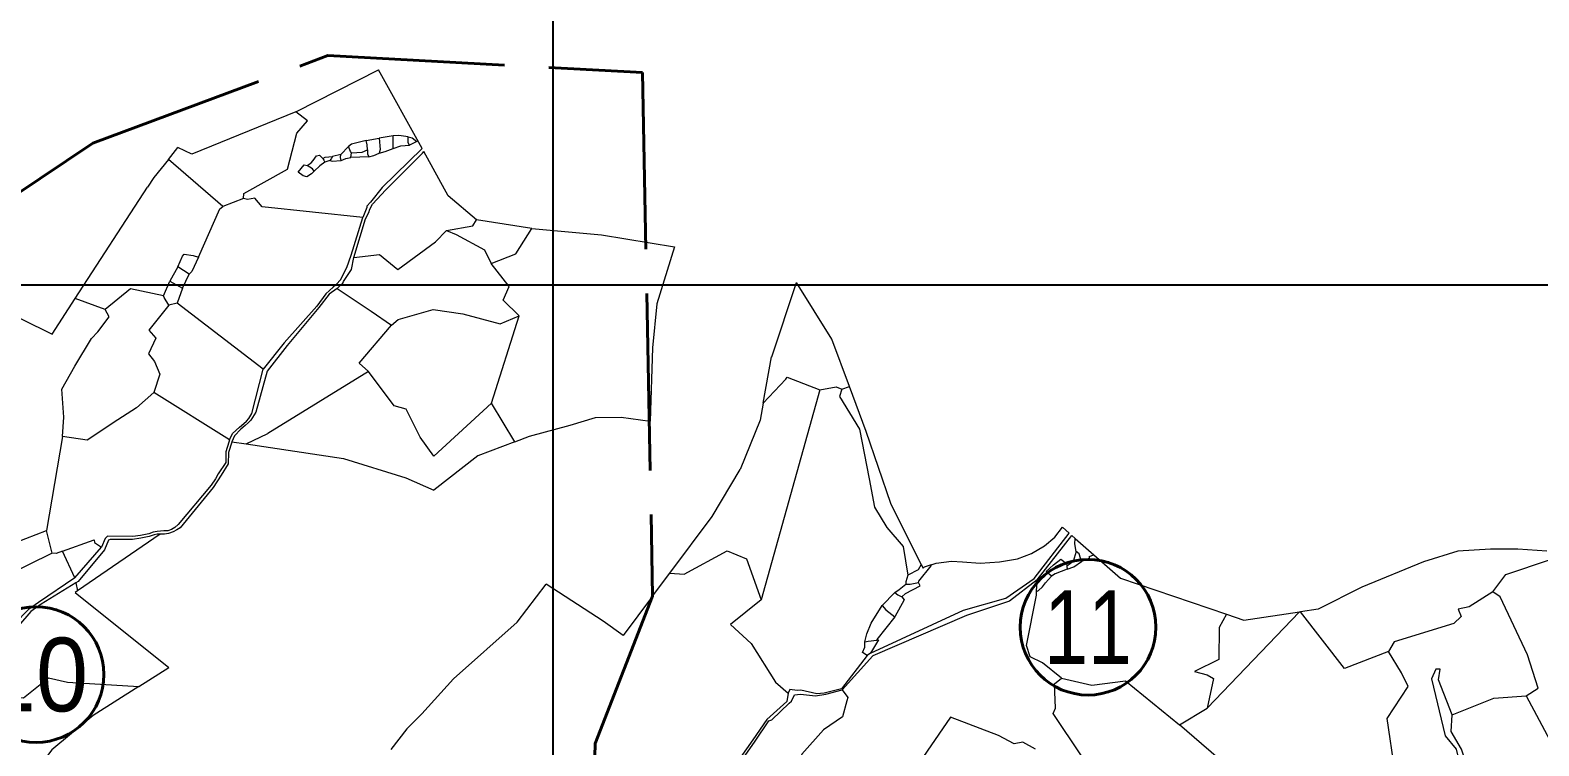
# Model space of a CAD drawing. Header units: metres. Extents: x 548568 to 557107, y 1817749 to 1829427.
# Drawn here: x 551503 to 552936, y 1824562 to 1825242 of the extents above; entities that cross this region are included whole.
import ezdxf
from ezdxf.enums import TextEntityAlignment as Align

# ---------------------------------------------------------------- set-up
doc = ezdxf.new("R2010")
doc.units = ezdxf.units.M
doc.header["$LTSCALE"] = 28
doc.linetypes.add('LONG_DASHED', pattern=[7.5, 6, -1.5])
for name, color, linetype, lineweight in [('10', 7, 'Continuous', 13), ('23', 7, 'Continuous', 13), ('32', 7, 'Continuous', 13), ('34', 7, 'LONG_DASHED', 40), ('54', 7, 'Continuous', 25), ('63', 7, 'Continuous', 40)]:
    doc.layers.add(name, color=color, linetype=linetype, lineweight=lineweight)

msp = doc.modelspace()

# ---------------------------------------------------------------- linework, layer by layer
at = {"layer": '10'}
for p, q in [((551756.33, 1825164.78), (551834.11, 1825204.18)), ((551875.44, 1825129.56), (551834.11, 1825204.18)), ((551755.65, 1825164.44), (551756.33, 1825164.78)), ((551766.74, 1825155.9), (551755.65, 1825164.44)), ((551822.48, 1825137.07), (551834.87, 1825139.43)), ((551848.2, 1825129.57), (551848.19, 1825141.71)), ((551634.59, 1825119.2), (551643.63, 1825130.53)), ((551808.02, 1825121.13), (551808.44, 1825125.26)), ((551900.32, 1825084.63), (551877.04, 1825126.66)), ((551686.43, 1825074.48), (551634.59, 1825119.2)), ((551824.87, 1825121.53), (551808.02, 1825121.13)), ((551546.2, 1824986.99), (551614.79, 1825092.66)), ((551706.04, 1825081.91), (551686.43, 1825074.48)), ((551927.16, 1825061.9), (551900.32, 1825084.63)), ((551979.81, 1825053.63), (551927.16, 1825061.9)), ((551647.95, 1824996.87), (551654.25, 1825010.24)), ((551630.07, 1824989.68), (551635.95, 1825003.53)), ((551635.95, 1825003.53), (551647.95, 1824996.87)), ((551647.95, 1824996.87), (551643.09, 1824982.56)), ((551574.7, 1824976.51), (551546.2, 1824986.99)), ((551574.7, 1824976.51), (551546.2, 1824986.99)), ((551643.09, 1824982.56), (551634.93, 1824980.66)), ((551724.56, 1824919.89), (551643.09, 1824982.56)), ((551724.56, 1824919.89), (551643.09, 1824982.56)), ((551941.52, 1824887.7), (551967.78, 1824970.52)), ((551941.52, 1824887.7), (551967.78, 1824970.52)), ((552094.17, 1824940.15), (552091.96, 1824870.64)), ((552199.39, 1824887.57), (552207.43, 1824931.62)), ((551824.79, 1824917.82), (551728.96, 1824858.77)), ((551692.65, 1824852.78), (551620.67, 1824897.98)), ((552253.06, 1824900.24), (552197.5, 1824700.89)), ((552274.03, 1824901.06), (552271.87, 1824893.88)), ((552274.03, 1824901.06), (552281.28, 1824903.42)), ((551963.72, 1824851.13), (551941.52, 1824887.7)), ((551963.72, 1824851.13), (551941.52, 1824887.7)), ((551533.98, 1824856.06), (551518.81, 1824766.78)), ((551695, 1824850.95), (551708.36, 1824848.95)), ((551708.36, 1824848.95), (551728.96, 1824858.77)), ((551708.36, 1824848.95), (551800.77, 1824835.09)), ((551489.57, 1824755.53), (551518.81, 1824766.78)), ((551524.33, 1824745.38), (551518.81, 1824766.78)), ((552483.6, 1824769.83), (552490.02, 1824764.18)), ((551626.85, 1824763.32), (551548.28, 1824709.56)), ((552492.41, 1824762.06), (552495.77, 1824759.11)), ((552495.77, 1824759.11), (552513.24, 1824743.72)), ((551524.33, 1824745.38), (551480.06, 1824723.46)), ((551545.81, 1824721.72), (551534.17, 1824747.16)), ((552508.79, 1824742.18), (552513.24, 1824743.72)), ((552094.45, 1824704.57), (552110.69, 1824726.18)), ((552349.5, 1824734.55), (552351.26, 1824731.02)), ((552487.64, 1824732.87), (552488.09, 1824729.96)), ((551546.76, 1824717.05), (551548.28, 1824709.56)), ((552312.48, 1824695.62), (552324.33, 1824707.9)), ((552094.45, 1824704.57), (552076.51, 1824658.5)), ((552094.45, 1824704.57), (552076.51, 1824658.5)), ((552708.68, 1824689.52), (552621.08, 1824598.04)), ((552708.68, 1824689.52), (552709.67, 1824689.66)), ((551606.6, 1824618.49), (551635.17, 1824636.63)), ((551875.17, 1824592.66), (551905.38, 1824625.99)), ((552924, 1824609.78), (552978.98, 1824506.66)), ((552594.65, 1824582.22), (552621.08, 1824598.04)), ((552645.64, 1824538.27), (552594.65, 1824582.22))]:
    msp.add_line(p, q, dxfattribs=at)
for points in [[(551755.65, 1825164.44), (551656.84, 1825124.05), (551643.63, 1825130.53)], [(551706.04, 1825081.91), (551706.31, 1825086.84), (551747.78, 1825109.85), (551756.53, 1825144.23), (551766.74, 1825155.9)], [(551834.87, 1825139.43), (551835.8, 1825128.69), (551834.81, 1825125.05)], [(551862.36, 1825140.59), (551853.51, 1825141.97), (551848.19, 1825141.71), (551834.87, 1825139.43)], [(551863.53, 1825132.81), (551862.45, 1825134.97), (551862.36, 1825140.59)], [(551862.36, 1825140.59), (551865.96, 1825139.8), (551870.41, 1825136.32), (551863.53, 1825132.81)], [(551766.33, 1825113.51), (551770.28, 1825115.83), (551771.98, 1825118.06), (551775.11, 1825122.48), (551778.25, 1825123.15), (551781.2, 1825120.08)], [(551822.48, 1825137.07), (551808.4, 1825133.74), (551805.65, 1825131.46), (551798.29, 1825123.74), (551790.54, 1825121.9)], [(551798.66, 1825118.06), (551797.91, 1825120.83), (551798.29, 1825123.74)], [(551808.44, 1825125.26), (551807.45, 1825126.84), (551805.65, 1825131.46)], [(551808.44, 1825125.26), (551818.48, 1825126.09), (551823.72, 1825128.37)], [(551823.72, 1825128.37), (551823.42, 1825132.95), (551822.48, 1825137.07)], [(551823.72, 1825128.37), (551823.77, 1825124.58), (551824.87, 1825121.53)], [(551824.87, 1825121.53), (551829.68, 1825123.01), (551834.81, 1825125.05)], [(551834.81, 1825125.05), (551840.53, 1825126.68), (551848.2, 1825129.57)], [(551848.2, 1825129.57), (551855.46, 1825132.03), (551863.53, 1825132.81)], [(551634.59, 1825119.2), (551620.76, 1825101.86), (551614.79, 1825092.66)], [(551772.91, 1825107.86), (551770.57, 1825105.51), (551766.09, 1825102.62), (551762.51, 1825103.64), (551757.84, 1825106.99), (551763.7, 1825114.05), (551766.33, 1825113.51)], [(551772.91, 1825107.86), (551771.54, 1825110.08), (551766.33, 1825113.51)], [(551783.15, 1825116.45), (551778.29, 1825113.01), (551772.91, 1825107.86)], [(551781.2, 1825120.08), (551783.53, 1825121.2), (551790.54, 1825121.9)], [(551781.2, 1825120.08), (551782.27, 1825118.33), (551783.15, 1825116.45)], [(551788.08, 1825117.98), (551786.09, 1825117.49), (551783.15, 1825116.45)], [(551790.54, 1825121.9), (551789.29, 1825119.82), (551788.08, 1825117.98)], [(551788.08, 1825117.98), (551790.13, 1825117.37), (551798.66, 1825118.06)], [(551798.66, 1825118.06), (551802.96, 1825119.92), (551808.02, 1825121.13)], [(551819.19, 1825063.95), (551723.6, 1825074), (551716.7, 1825082.27), (551709.89, 1825081.02), (551706.04, 1825081.91)], [(551663.27, 1825026.2), (551683.38, 1825072.29), (551686.43, 1825074.48)], [(551810.64, 1825026.18), (551835.12, 1825028.98), (551852.34, 1825014.58), (551888.34, 1825040.77), (551898.84, 1825051.56)], [(551898.84, 1825051.56), (551923.67, 1825056.21), (551927.16, 1825061.9)], [(551898.84, 1825051.56), (551908.02, 1825047.96), (551934.89, 1825033.15), (551941.24, 1825020.32)], [(551941.24, 1825020.32), (551964.53, 1825029.58), (551979.81, 1825053.63)], [(551941.24, 1825020.32), (551964.53, 1825029.58), (551979.81, 1825053.63)], [(551979.81, 1825053.63), (552045.88, 1825047.44), (552115.23, 1825036.21)], [(551643.64, 1825017.14), (551647.96, 1825027.31), (551649.73, 1825029.33), (551658.15, 1825028), (551663.27, 1825026.2)], [(551663.27, 1825026.2), (551656.74, 1825012.84), (551654.25, 1825010.24)], [(552115.23, 1825036.21), (552098.35, 1824981.95), (552094.17, 1824940.15)], [(551654.25, 1825010.24), (551643.64, 1825017.14), (551635.95, 1825003.53)], [(551967.78, 1824970.52), (551952.51, 1824985.42), (551958.08, 1824998.39), (551941.24, 1825020.32)], [(551967.78, 1824970.52), (551952.51, 1824985.42), (551958.08, 1824998.39), (551941.24, 1825020.32)], [(551630.07, 1824989.68), (551598.62, 1824996.31), (551574.7, 1824976.51)], [(551630.07, 1824989.68), (551598.62, 1824996.31), (551574.7, 1824976.51)], [(551634.93, 1824980.66), (551630.49, 1824988.14), (551630.07, 1824989.68), (551635.95, 1825003.53), (551647.95, 1824996.87), (551643.09, 1824982.56)], [(551794.76, 1824996.47), (551827.3, 1824974.91), (551846.56, 1824961.76)], [(551794.76, 1824996.47), (551827.3, 1824974.91), (551846.56, 1824961.76)], [(552207.43, 1824931.62), (552207.46, 1824931.78), (552231.17, 1825002.32)], [(552281.28, 1824903.42), (552264.52, 1824948.39), (552231.17, 1825002.32)], [(551466.32, 1824981.86), (551524.21, 1824953.12), (551546.2, 1824986.99)], [(551634.93, 1824980.66), (551615.94, 1824956.89), (551622.65, 1824949.32), (551615.67, 1824934.65), (551621.43, 1824927.28), (551626.38, 1824915.25), (551620.67, 1824897.98)], [(551533.98, 1824856.06), (551535.27, 1824874.43), (551533.44, 1824900.89), (551545.86, 1824922.95), (551561.61, 1824949.06), (551567.76, 1824955.57), (551578.4, 1824969.74), (551574.7, 1824976.51)], [(551846.56, 1824961.76), (551852.86, 1824967.16), (551886.12, 1824976.77), (551914.23, 1824972.64), (551949.51, 1824963.06), (551967.78, 1824970.52)], [(551846.56, 1824961.76), (551852.86, 1824967.16), (551886.12, 1824976.77), (551914.23, 1824972.64), (551949.51, 1824963.06), (551967.78, 1824970.52)], [(551824.79, 1824917.82), (551815.86, 1824925.69), (551846.56, 1824961.76)], [(551941.52, 1824887.7), (551886.76, 1824837.34), (551873.77, 1824855.5), (551860.37, 1824882.09), (551848.95, 1824885.24), (551824.79, 1824917.82)], [(552199.39, 1824887.57), (552220.97, 1824910.46), (552222.08, 1824912.25), (552253.06, 1824900.24)], [(551620.67, 1824897.98), (551604.43, 1824883.37), (551586.56, 1824871.88), (551557.37, 1824852.46), (551533.98, 1824856.06)], [(552253.06, 1824900.24), (552268.75, 1824903.21), (552274.03, 1824901.06)], [(552271.87, 1824893.88), (552290.74, 1824863.1), (552299.92, 1824815.82), (552305.1, 1824788.89), (552316.67, 1824769.7), (552332.21, 1824751.48), (552336.76, 1824724.46)], [(552349.5, 1824734.55), (552320.56, 1824792.47), (552297.03, 1824860.9), (552281.28, 1824903.42)], [(552199.39, 1824887.57), (552196.5, 1824871.7), (552177.59, 1824824.72)], [(551963.72, 1824851.13), (551977.44, 1824856.38), (552015.99, 1824866.86), (552040.27, 1824874.01), (552064.55, 1824874.49), (552091.96, 1824870.64)], [(551963.72, 1824851.13), (551928.43, 1824837.61), (551886.54, 1824805.19)], [(551800.77, 1824835.09), (551860.06, 1824816.67), (551886.54, 1824805.19)], [(552110.69, 1824726.18), (552151.1, 1824779.98), (552177.59, 1824824.72)], [(552358.79, 1824734.1), (552363.6, 1824735.77), (552378.12, 1824737.69), (552388.77, 1824736.96), (552405.31, 1824735.78), (552423.79, 1824737.04), (552440.72, 1824739.8), (552454.19, 1824744.8), (552466.56, 1824752.19), (552476.33, 1824760.39), (552483.6, 1824769.83)], [(551534.17, 1824747.16), (551564.06, 1824758.03), (551564.6, 1824755.5), (551571.25, 1824751)], [(552496.44, 1824746.94), (552495.4, 1824754.18), (552495.77, 1824759.11)], [(551534.17, 1824747.16), (551528.12, 1824745), (551524.33, 1824745.38)], [(552110.69, 1824726.18), (552124.3, 1824725.37), (552165.33, 1824747.61), (552183.4, 1824739.87), (552197.5, 1824700.89)], [(552473.08, 1824723.42), (552468.18, 1824727.76), (552474.97, 1824734.33), (552482.07, 1824739.41), (552487.24, 1824735.46), (552487.64, 1824732.87)], [(552496.44, 1824746.94), (552493.64, 1824737.39), (552491.17, 1824735.45), (552487.64, 1824732.87)], [(552488.09, 1824729.96), (552494.29, 1824732.35), (552501.73, 1824737.48)], [(552501.73, 1824737.48), (552499.36, 1824744.68), (552496.44, 1824746.94)], [(552508.79, 1824742.18), (552508.88, 1824740.23), (552501.73, 1824737.48)], [(552513.24, 1824743.72), (552538.52, 1824721.44), (552639.28, 1824687.32)], [(552943.52, 1824747.3), (552915.94, 1824749.03), (552890.09, 1824749.03), (552859.07, 1824747.3), (552826.33, 1824736.95), (552767.73, 1824712.81), (552726.37, 1824692.11), (552709.67, 1824689.66)], [(552892.11, 1824708.66), (552904.56, 1824725.07), (552946.91, 1824739.1)], [(552336.76, 1824724.46), (552334.86, 1824718.16), (552334.92, 1824715.83)], [(552349.5, 1824734.55), (552346.63, 1824729.38), (552336.76, 1824724.46)], [(552346.85, 1824717.45), (552347.05, 1824718.79), (552358.85, 1824733.29), (552358.79, 1824734.1)], [(552358.79, 1824734.1), (552352.23, 1824731.83), (552351.26, 1824731.02)], [(552458.99, 1824708.9), (552460.82, 1824709.92), (552464.76, 1824713.25), (552467.33, 1824717.01), (552473.08, 1824723.42)], [(552488.09, 1824729.96), (552476.72, 1824725.53), (552473.08, 1824723.42)], [(551548.28, 1824709.56), (551546, 1824708), (551635.17, 1824636.63)], [(551905.38, 1824625.99), (551965.78, 1824679.58), (551993.32, 1824715.85)], [(552094.45, 1824704.57), (552066.33, 1824667.13), (552047.4, 1824680.67), (551993.32, 1824715.85)], [(552324.33, 1824707.9), (552328.39, 1824710.87), (552334.92, 1824715.83)], [(552324.33, 1824707.9), (552327.09, 1824705.59), (552331.11, 1824703.91)], [(552331.11, 1824703.91), (552334.55, 1824707.05), (552348.48, 1824714.21), (552346.85, 1824717.45)], [(552334.92, 1824715.83), (552339.08, 1824715.83), (552346.85, 1824717.45)], [(552482.51, 1824626.46), (552464.56, 1824641.13), (552452.91, 1824646.84), (552449.54, 1824657.52), (552459.03, 1824705.48), (552458.99, 1824708.9), (552459.59, 1824720.01)], [(552892.11, 1824708.66), (552869.88, 1824694.19), (552859.38, 1824692.07), (552862.25, 1824685.22), (552855.09, 1824678.44), (552798.44, 1824660.93), (552793.12, 1824651.77)], [(552924, 1824609.78), (552935.34, 1824617.09), (552925, 1824648.83), (552899.23, 1824703.83), (552892.11, 1824708.66)], [(552197.5, 1824700.89), (552168.42, 1824677.5), (552187.9, 1824659.47), (552211.23, 1824622.81), (552222.97, 1824612.2)], [(552295.81, 1824661.13), (552297.72, 1824668.62), (552301.91, 1824678.63), (552312.48, 1824695.62)], [(552312.48, 1824695.62), (552315.92, 1824691.37), (552324.28, 1824684.84)], [(552331.11, 1824703.91), (552333.18, 1824700.9), (552324.28, 1824684.84)], [(552324.28, 1824684.84), (552307.3, 1824663.42), (552307.18, 1824662.74)], [(552639.28, 1824687.32), (552632.5, 1824674.59), (552632.14, 1824644.33), (552609.06, 1824632.93), (552621.11, 1824629.84), (552626.96, 1824626.1), (552621.08, 1824598.04)], [(552639.28, 1824687.32), (552655.71, 1824681.76), (552708.68, 1824689.52)], [(552793.12, 1824651.77), (552751.48, 1824635.74), (552709.67, 1824689.66)], [(552045.62, 1824386.83), (552049.55, 1824390.45), (552048.22, 1824399.82), (552045.44, 1824405.05), (552045.16, 1824408.63), (552049.72, 1824433.31), (552050.89, 1824462.59), (552051.8, 1824496.08), (552038.58, 1824521.6), (552039.93, 1824564.56), (552076.51, 1824658.5)], [(552045.62, 1824386.83), (552049.55, 1824390.45), (552048.22, 1824399.82), (552045.44, 1824405.05), (552045.16, 1824408.63), (552049.72, 1824433.31), (552050.89, 1824462.59), (552051.8, 1824496.08), (552038.58, 1824521.6), (552039.93, 1824564.56), (552076.51, 1824658.5)], [(552298.02, 1824648.09), (552293.63, 1824650.77), (552295.93, 1824655.94), (552295.81, 1824661.13)], [(552295.81, 1824661.13), (552299.13, 1824661.83), (552307.18, 1824662.74)], [(552307.18, 1824662.74), (552308.95, 1824662.92), (552301.23, 1824650.42)], [(552793.01, 1824530.65), (552791.36, 1824536.3), (552799.14, 1824538.99), (552791.97, 1824588.23), (552811.92, 1824618.69), (552805.6, 1824631.61), (552793.12, 1824651.77)], [(551436.58, 1824575.28), (551451.75, 1824579.26), (551460.43, 1824588.18), (551475.71, 1824610.09), (551497.12, 1824607.75), (551520.95, 1824626.81), (551538.76, 1824622.63), (551606.6, 1824618.49)], [(552501.76, 1824552.77), (552474.76, 1824592.86), (552477.07, 1824598.07), (552476.08, 1824621.31), (552482.51, 1824626.46)], [(552482.51, 1824626.46), (552511.52, 1824619.8), (552543.37, 1824624.11), (552594.65, 1824582.22)], [(552853.59, 1824591.61), (552840.6, 1824624.96), (552842.32, 1824635.05), (552838.22, 1824635.14), (552834.12, 1824625.84), (552847.03, 1824571.87), (552857.38, 1824558.98), (552862.12, 1824539.31), (552867.89, 1824542.77)], [(551606.6, 1824618.49), (551563.26, 1824590.99), (551523.92, 1824558.41), (551502.54, 1824529.88)], [(552274.32, 1824615.44), (552279.87, 1824608.18), (552278.9, 1824605.1), (552274.74, 1824589.93), (552256.65, 1824577.34), (552236.02, 1824554.35), (552229.99, 1824534.71), (552208.92, 1824514.36), (552223.65, 1824492.76), (552222.72, 1824485.42)], [(552853.59, 1824591.61), (552893.11, 1824607.67), (552924, 1824609.78)], [(551875.17, 1824592.66), (551860.95, 1824578.44), (551845.75, 1824558.88)], [(552457.95, 1824559.02), (552445.88, 1824565.84), (552437.58, 1824564.06), (552422.82, 1824571.95), (552377.35, 1824589.49), (552299.75, 1824476.6)], [(552867.89, 1824542.77), (552862.39, 1824559.01), (552852.76, 1824575.81), (552853.59, 1824591.61)]]:
    msp.add_lwpolyline(points, dxfattribs=at)
at = {"layer": '23'}
for p, q in [((551798.51, 1825000), (551794.76, 1824996.47)), ((551798.51, 1825000), (551794.76, 1824996.47)), ((551545.81, 1824721.72), (551571.25, 1824751))]:
    msp.add_line(p, q, dxfattribs=at)
for points in [[(551810.64, 1825026.18), (551821.72, 1825062.6), (551824.84, 1825068.72), (551825.85, 1825072.01), (551828.41, 1825076.58), (551841.05, 1825090.33), (551875.81, 1825125.07), (551877.04, 1825126.66)], [(551875.44, 1825129.56), (551837.5, 1825092.51), (551826.66, 1825078.68), (551822.91, 1825074.62), (551823, 1825073.56), (551819.19, 1825063.95)], [(551793.52, 1825000), (551794.24, 1825000.72), (551798.01, 1825004.85), (551804.09, 1825016.54), (551808.17, 1825028.21), (551819.19, 1825063.95)], [(551798.51, 1825000), (551800.25, 1825001.64), (551800.94, 1825003.34), (551808.45, 1825014.56), (551810.64, 1825026.18)], [(551794.76, 1824996.47), (551787.27, 1824991.09), (551777.57, 1824978.57), (551747.52, 1824942.47), (551728.3, 1824918.15), (551717.78, 1824879.1), (551712.95, 1824871.71), (551710.53, 1824869.04), (551707.65, 1824866.6), (551703.47, 1824863.15), (551697.45, 1824856.61), (551695, 1824850.95)], [(551793.52, 1825000), (551791.24, 1824997.7), (551784.1, 1824991.63), (551775.59, 1824979.95), (551744.7, 1824944.84), (551724.56, 1824919.89)], [(551793.52, 1825000), (551791.24, 1824997.7), (551784.1, 1824991.63), (551775.59, 1824979.95), (551744.7, 1824944.84), (551724.56, 1824919.89)], [(551692.65, 1824852.78), (551695.37, 1824858.76), (551702.28, 1824865.06), (551706.32, 1824868.41), (551708.84, 1824870.53), (551711.07, 1824873.03), (551713.76, 1824877.82), (551724.56, 1824919.89)], [(551692.65, 1824852.78), (551692.07, 1824850.65), (551689.17, 1824841.41), (551689.04, 1824831.33), (551682.01, 1824820.5), (551679.35, 1824815.79), (551675.14, 1824809.68), (551643.99, 1824772.38), (551640.65, 1824769.51), (551637.73, 1824767.84), (551634.01, 1824766.31), (551630.15, 1824766.56), (551624.1, 1824765.82), (551620.06, 1824765.08), (551615.91, 1824763.58), (551608.23, 1824762.09), (551600.93, 1824760.93), (551576.7, 1824761.51), (551574.61, 1824759.18), (551571.25, 1824751)], [(551695, 1824850.95), (551694.88, 1824850.67), (551691.55, 1824840.93)], [(551691.55, 1824840.93), (551691.38, 1824830.1), (551684.8, 1824819.2), (551677.08, 1824807.67), (551645.66, 1824769.31), (551642.65, 1824767.34), (551639.28, 1824765.56), (551634.78, 1824763.89), (551631.08, 1824763.23), (551626.85, 1824763.32)], [(551626.85, 1824763.32), (551624.11, 1824763.37), (551621, 1824762.66), (551616.51, 1824761.13), (551608.46, 1824759.52), (551600.44, 1824758.15), (551579.42, 1824758.13), (551577.72, 1824757.51), (551573.97, 1824748.35), (551548.93, 1824718.38), (551546.76, 1824717.05)], [(551545.81, 1824721.72), (551511.17, 1824698.55), (551501.86, 1824691.87), (551488.69, 1824678.35), (551479.24, 1824672.75), (551466.58, 1824668.86), (551449.65, 1824672.2), (551436.1, 1824662.96), (551429.51, 1824653.31), (551423.87, 1824631.83), (551423.38, 1824622.44), (551429.39, 1824609.68), (551434.3, 1824591.46)], [(551546.76, 1824717.05), (551513.84, 1824696.95), (551504.1, 1824689.89), (551492.28, 1824676.1), (551486.65, 1824670.62), (551477.51, 1824667.52), (551464.47, 1824665.18), (551447.37, 1824667.35), (551439.76, 1824661.03), (551427.67, 1824630.94), (551427.13, 1824623.67), (551433.62, 1824609.68), (551438.34, 1824591.48), (551436.58, 1824575.28)]]:
    msp.add_lwpolyline(points, dxfattribs=at)
at = {"layer": '32'}
for p, q in [((552459.59, 1824720.01), (552492.41, 1824762.06)), ((552301.23, 1824650.42), (552298.02, 1824648.09)), ((552303.48, 1824647.79), (552274.32, 1824615.44))]:
    msp.add_line(p, q, dxfattribs=at)
for points in [[(552301.23, 1824650.42), (552389.61, 1824691.12), (552429.86, 1824702.53), (552456.6, 1824721.24), (552490.02, 1824764.18)], [(552459.59, 1824720.01), (552433.14, 1824699.77), (552392.46, 1824686.13), (552303.48, 1824647.79)], [(552298.02, 1824648.09), (552273.62, 1824616.29), (552257.32, 1824612.45), (552250.42, 1824611.73), (552235.13, 1824615.02), (552231.56, 1824614.88), (552224.83, 1824615.67), (552222.97, 1824612.2)], [(552222.97, 1824612.2), (552221.93, 1824604.24), (552202.83, 1824587.41), (552189.46, 1824568.11), (552171.37, 1824542.22), (552101.72, 1824440.66)], [(552107.49, 1824429.22), (552172.89, 1824539.41), (552191.91, 1824566.7), (552204.76, 1824586.03), (552207.59, 1824587.01), (552224.21, 1824602.85), (552226.41, 1824604.8), (552229.06, 1824610.88), (552234.71, 1824611.47), (552248.93, 1824609.82), (552258.86, 1824611.33), (552274.32, 1824615.44)]]:
    msp.add_lwpolyline(points, dxfattribs=at)
at = {"layer": '34'}
for points in [[(551313.54, 1824967.33), (551562.79, 1825134.56), (551786.06, 1825217.71), (552084.87, 1825201.83)], [(552084.87, 1825201.83), (552094.45, 1824704.57), (552039.93, 1824564.56), (552038.58, 1824521.6)]]:
    msp.add_lwpolyline(points, dxfattribs=at)
at = {"layer": '54'}
for p, q in [((552000, 1820000), (552000, 1828000)), ((549000, 1825000), (555000, 1825000))]:
    msp.add_line(p, q, dxfattribs=at)
at = {"layer": '63'}
for centre in [(552507.83, 1824674.96), (551508.95, 1824629.99)]:
    msp.add_circle(centre, 64.42, dxfattribs=at)

# ---------------------------------------------------------------- texts
at = {"layer": '34'}
for s, width, p in [('11', 0.8, (552507.83, 1824639.96)), ('10', 0.95, (551508.95, 1824594.99))]:
    msp.add_text(s, height=70, dxfattribs=dict(at, width=width)).set_placement(p, align=Align.CENTER)

doc.saveas('drawing.dxf')
